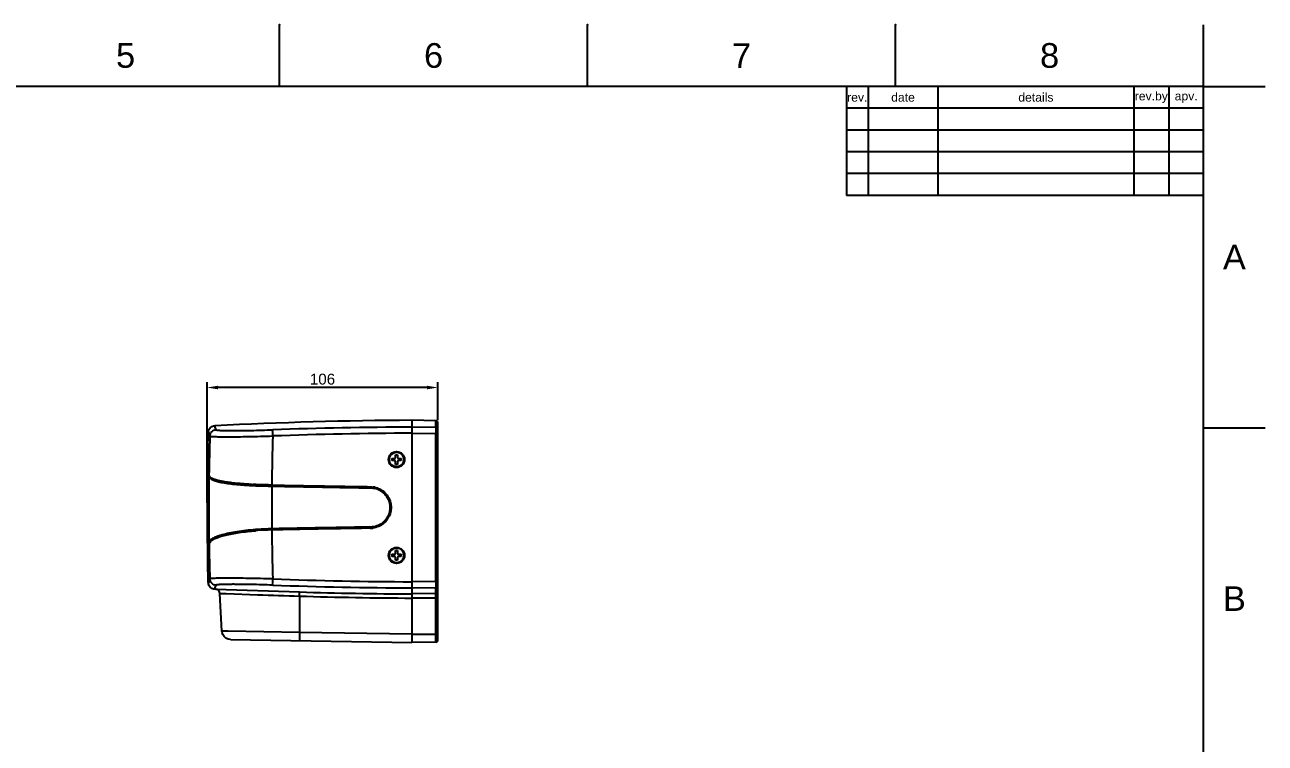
# Model space of a CAD drawing. Header units: millimetres. Extents: x 3440 to 4034, y 651 to 1071.
# Drawn here: x 3749.6 to 4034.4, y 906.6 to 1071.4 of the extents above; entities that cross this region are included whole.
import ezdxf

# ---------------------------------------------------------------- set-up
doc = ezdxf.new("R2010")
doc.units = ezdxf.units.MM
doc.header["$LTSCALE"] = 0.1
for name, color, linetype in [('DIM', 3, 'Continuous'), ('FORM', 7, 'Continuous'), ('MEMBER', 7, 'Continuous'), ('TEXT', 2, 'Continuous')]:
    doc.layers.add(name, color=color, linetype=linetype)
doc.styles.get("Standard").update_dxf_attribs({"font": 'arial.ttf'})
doc.dimstyles.new('ISO-25', dxfattribs={"dimtxt": 2.5, "dimasz": 2.5, "dimexe": 1.25, "dimexo": 0.625, "dimtad": 1, "dimtxsty": 'Standard', "dimcen": 2.5, "dimadec": 0, "dimazin": 0, "dimtfac": 1, "dimtmove": 0, "dimatfit": 3, "dimfxl": 1, "dimarcsym": 0})

# ---------------------------------------------------------------- blocks, each defined once
blk = doc.blocks.new('*D6')
at = {"layer": 'Defpoints', "color": 0, "transparency": 16777216}
for p in [(3791.48, 988.18), (3844.48, 980.06), (3791.48, 961.08)]:
    blk.add_point(p, dxfattribs=at)
at = {"layer": 'DIM', "color": 0, "lineweight": -2, "transparency": 16777216}
for p, q in [((3791.48, 961.71), (3791.48, 989.43)), ((3841.98, 988.18), (3793.98, 988.18)), ((3844.48, 980.69), (3844.48, 989.43))]:
    blk.add_line(p, q, dxfattribs=at)
at = {"layer": 'DIM', "color": 0, "transparency": 16777216}
for points in [[(3793.98, 988.6), (3793.98, 987.77), (3791.48, 988.18)], [(3841.98, 988.6), (3841.98, 987.77), (3844.48, 988.18)]]:
    blk.add_solid(points, dxfattribs=at)
at = {"layer": 'DIM', "color": 0, "transparency": 16777216, "insert": (3817.98, 990.09), "char_height": 2.5, "attachment_point": 5}
blk.add_mtext('106', dxfattribs=at)

msp = doc.modelspace()

# ---------------------------------------------------------------- linework, layer by layer
for p, q in [((3808.131, 1057.271), (3808.131, 1071.412)), ((3878.838, 1057.271), (3878.838, 1071.412)), ((3949.545, 1057.271), (3949.545, 1071.412)), ((4020.252, 1057.271), (4020.252, 1071.412)), ((4020.252, 1057.271), (3454.596, 1057.271)), ((4020.252, 665.554), (4020.252, 1057.271)), ((4020.252, 1057.271), (4034.394, 1057.271)), ((4020.252, 978.928), (4034.394, 978.928))]:
    msp.add_line(p, q)
for p in [(3808.131, 1071.412), (3878.838, 1071.412), (3949.545, 1071.412), (4020.252, 978.928)]:
    msp.add_point(p)
at = {"layer": 'FORM'}
for p, q in [((3938.252, 1057.271), (3938.252, 1032.271)), ((3943.252, 1057.271), (3943.252, 1032.271)), ((3959.252, 1057.271), (3959.252, 1032.271)), ((4004.252, 1057.271), (4004.252, 1032.271)), ((4012.252, 1057.271), (4012.252, 1032.271)), ((4020.252, 1052.271), (3938.252, 1052.271)), ((4020.252, 1047.271), (3938.252, 1047.271)), ((4020.252, 1042.271), (3938.252, 1042.271)), ((4020.252, 1037.271), (3938.252, 1037.271)), ((4020.252, 1032.271), (3938.252, 1032.271))]:
    msp.add_line(p, q, dxfattribs=at)
at = {"layer": 'MEMBER', "color": 7, "linetype": 'Continuous'}
for p, q in [((3838.479, 980.659), (3838.479, 929.659)), ((3843.988, 980.563), (3838.479, 980.659)), ((3843.988, 979.024), (3843.988, 980.563)), ((3844.479, 930.255), (3844.479, 980.063)), ((3791.654, 973.897), (3791.775, 977.867)), ((3791.779, 977.967), (3792.134, 977.053)), ((3793.241, 979.312), (3793.202, 979.413)), ((3793.559, 978.501), (3793.241, 979.312)), ((3843.988, 979.024), (3838.479, 979.116)), ((3838.479, 977.703), (3843.988, 977.611)), ((3843.988, 943.707), (3843.988, 977.611)), ((3791.658, 973.82), (3791.655, 973.91)), ((3791.648, 973.661), (3791.665, 973.66)), ((3791.648, 973.661), (3791.831, 969.494)), ((3791.664, 973.664), (3791.658, 973.82)), ((3791.674, 973.429), (3791.664, 973.664)), ((3791.841, 969.609), (3791.674, 973.429)), ((3833.879, 971.409), (3833.879, 971.909)), ((3833.879, 971.909), (3834.479, 971.909)), ((3834.479, 971.409), (3833.879, 971.409)), ((3834.729, 972.159), (3834.729, 972.759)), ((3834.729, 972.759), (3835.229, 972.759)), ((3834.729, 970.559), (3834.729, 971.159)), ((3835.229, 972.759), (3835.229, 972.159)), ((3835.229, 971.159), (3835.229, 970.559)), ((3835.479, 971.909), (3836.079, 971.909)), ((3836.079, 971.409), (3835.479, 971.409)), ((3836.079, 971.909), (3836.079, 971.409)), ((3791.831, 969.494), (3791.838, 969.325)), ((3791.849, 969.454), (3791.841, 969.609)), ((3835.229, 970.559), (3834.729, 970.559)), ((3791.906, 968.077), (3791.907, 968.063)), ((3791.928, 968.074), (3791.927, 968.089)), ((3801.581, 965.965), (3801.44, 965.973)), ((3801.499, 965.719), (3801.572, 965.715)), ((3801.579, 965.815), (3801.504, 965.819)), ((3801.676, 965.809), (3801.58, 965.815)), ((3801.979, 965.793), (3801.676, 965.809)), ((3806.342, 965.639), (3806.375, 965.639)), ((3806.542, 965.649), (3806.343, 965.653)), ((3806.375, 965.637), (3806.374, 965.555)), ((3806.542, 965.649), (3806.565, 965.635)), ((3809.868, 965.592), (3809.783, 965.58)), ((3827.944, 965.274), (3827.807, 965.265)), ((3829.585, 965.209), (3829.471, 965.217)), ((3832.847, 963.159), (3832.69, 963.162)), ((3832.876, 962.918), (3832.992, 962.922)), ((3832.957, 962.768), (3833.025, 962.764)), ((3832.16, 957.337), (3832.217, 957.392)), ((3832.848, 958.16), (3832.695, 958.157)), ((3832.993, 958.396), (3832.867, 958.401)), ((3833.026, 958.554), (3832.957, 958.551)), ((3802.846, 955.599), (3802.791, 955.595)), ((3802.853, 955.5), (3802.799, 955.496)), ((3802.853, 955.5), (3803.069, 955.517)), ((3803.069, 955.517), (3803.142, 955.522)), ((3806.341, 955.678), (3806.375, 955.679)), ((3806.342, 955.665), (3806.44, 955.667)), ((3806.374, 955.763), (3806.375, 955.679)), ((3806.375, 955.679), (3806.444, 955.68)), ((3806.44, 955.667), (3806.467, 955.681)), ((3806.444, 955.68), (3806.467, 955.681)), ((3809.766, 955.744), (3809.685, 955.743)), ((3809.766, 955.731), (3809.685, 955.743)), ((3829.484, 956.1), (3829.368, 956.096)), ((3791.913, 952.367), (3791.628, 948.506)), ((3791.665, 948.719), (3791.909, 952.019)), ((3791.909, 952.019), (3791.939, 952.409)), ((3791.914, 952.382), (3791.913, 952.37)), ((3791.913, 952.37), (3791.913, 952.367)), ((3791.936, 952.665), (3791.914, 952.382)), ((3792.052, 952.667), (3791.935, 952.665)), ((3791.939, 952.411), (3791.939, 952.423)), ((3791.65, 948.506), (3791.627, 948.506)), ((3791.633, 948.255), (3791.642, 948.388)), ((3791.775, 943.451), (3791.633, 948.256)), ((3791.642, 948.388), (3791.665, 948.719)), ((3833.879, 949.409), (3833.879, 949.909)), ((3833.879, 949.909), (3834.479, 949.909)), ((3834.479, 949.409), (3833.879, 949.409)), ((3834.729, 950.159), (3834.729, 950.759)), ((3834.729, 950.759), (3835.229, 950.759)), ((3834.729, 948.559), (3834.729, 949.159)), ((3835.229, 948.559), (3834.729, 948.559)), ((3835.229, 950.759), (3835.229, 950.159)), ((3835.229, 949.159), (3835.229, 948.559)), ((3835.479, 949.909), (3836.079, 949.909)), ((3836.079, 949.409), (3835.479, 949.409)), ((3836.079, 949.909), (3836.079, 949.409)), ((3792.134, 944.265), (3791.779, 943.351)), ((3793.202, 941.906), (3793.559, 942.817)), ((3843.988, 943.707), (3838.479, 943.615)), ((3844.479, 943.735), (3844.479, 943.736)), ((3793.479, 941.892), (3793.241, 941.904)), ((3793.478, 941.892), (3812.719, 941.271)), ((3794.427, 940.945), (3795.869, 940.894)), ((3794.882, 932.281), (3794.428, 940.945)), ((3795.869, 940.894), (3803.109, 940.641)), ((3812.707, 940.324), (3812.715, 932.004)), ((3838.479, 942.202), (3843.988, 942.294)), ((3843.988, 940.916), (3838.479, 940.82)), ((3843.988, 939.877), (3838.479, 939.872)), ((3843.988, 929.755), (3843.988, 942.294)), ((3796.323, 932.259), (3794.881, 932.281)), ((3812.715, 932.004), (3796.323, 932.259)), ((3812.709, 931.604), (3812.707, 931.413)), ((3838.479, 931.554), (3812.715, 932.004)), ((3838.479, 931.555), (3843.988, 931.56)), ((3796.844, 930.386), (3838.479, 929.659)), ((3843.988, 929.755), (3838.479, 929.659))]:
    msp.add_line(p, q, dxfattribs=at)
for points in [[(3791.778, 977.967), (3791.808, 978.218), (3791.955, 978.625), (3792.214, 978.973), (3792.561, 979.233), (3792.968, 979.383), (3793.202, 979.413)], [(3801.093, 965.842), (3799.508, 965.948), (3797.267, 966.159), (3795.361, 966.432), (3793.862, 966.764), (3792.794, 967.154), (3792.154, 967.601), (3791.928, 968.074)], [(3831.933, 964.183), (3831.757, 964.321), (3831.582, 964.446), (3831.376, 964.578), (3831.139, 964.711), (3830.88, 964.838), (3830.614, 964.948), (3830.356, 965.037), (3830.11, 965.106), (3829.942, 965.145)], [(3832.041, 957.229), (3832.059, 957.244), (3832.16, 957.337)], [(3791.939, 952.423), (3792.156, 952.891), (3792.762, 953.369), (3793.784, 953.848), (3795.218, 954.312), (3797.022, 954.737), (3799.143, 955.1), (3801.463, 955.38), (3802.636, 955.484)], [(3793.202, 941.905), (3792.968, 941.935), (3792.561, 942.085), (3792.214, 942.345), (3791.955, 942.693), (3791.808, 943.101), (3791.778, 943.351)], [(3794.427, 940.945), (3794.421, 941.012), (3794.367, 941.24), (3794.266, 941.438), (3794.132, 941.604), (3793.974, 941.731), (3793.804, 941.82), (3793.63, 941.872), (3793.478, 941.892)], [(3796.844, 930.386), (3796.318, 930.466), (3795.824, 930.687), (3795.405, 931.034), (3795.097, 931.477), (3794.922, 931.972), (3794.881, 932.281)]]:
    msp.add_lwpolyline(points, dxfattribs=at)
for centre, radius in [((3834.979, 971.659), 1.838), ((3834.979, 971.659), 1.688), ((3834.979, 949.659), 1.838), ((3834.979, 949.659), 1.688)]:
    msp.add_circle(centre, radius, dxfattribs=at)
for centre, radius, start, end in [((3843.479, -24.027), 1004.699, 90.28514, 92.866128), ((3843.979, 980.063), 0.5, 0, 89), ((4304.797, 960.662), 512.925, 178.16874, 179.17043), ((4350.002, 960.658), 543.686, 178.2707, 179.45762), ((3843.477, -73.529), 1052.657, 90.272022, 92.009604), ((3843.472, -71.226), 1048.941, 90.272717, 92.016456), ((3843.979, 978.525), 0.5, 0.03771, 89.03613), ((4291.479, 960.659), 500, 178.50998, 181.39277), ((3834.479, 972.159), 0.25, 270, 0), ((3834.479, 971.159), 0.25, 0, 90), ((3835.479, 972.159), 0.25, 180, 270), ((3835.479, 971.159), 0.25, 90, 180), ((4304.996, 960.659), 513.124, 179.19775, 180.89259), ((3831.463, 970.706), 39.643, 183.82201, 184.14043), ((3792.433, 968.135), 0.508, 184.10968, 186.36365), ((3806.946, 1069.056), 103.48, 266.74706, 266.98305), ((3806.92, 1068.549), 102.723, 266.74758, 266.94165), ((3806.906, 1066.382), 100.708, 266.69094, 266.92538), ((3807.326, 1076.319), 110.753, 267.02184, 267.22512), ((3807.283, 1073.445), 107.781, 266.96598, 267.17438), ((3807.334, 1076.396), 110.58, 267.01781, 267.22169), ((4350.003, 960.659), 543.687, 179.48406, 180.516), ((3809.921, 965.737), 3.582, 178.91215, 180.17439), ((3828.789, 959.564), 5.847, 78.36203, 81.93522), ((3829.057, 960.966), 4.271, 82.90814, 84.43556), ((3829.021, 960.613), 4.522, 76.89392, 78.40401), ((3829.006, 960.694), 4.548, 68.65446, 78.11585), ((3829.055, 960.751), 4.381, 49.88266, 76.91786), ((3828.97, 960.6), 4.648, 63.92635, 68.66893), ((3828.951, 960.561), 4.692, 53.35332, 63.9291), ((3829.011, 960.643), 4.59, 50.44996, 53.33498), ((3829.065, 960.767), 4.362, 44.90728, 49.84487), ((3829.062, 960.734), 4.487, 45.15807, 50.23139), ((3829.042, 960.682), 4.541, 48.96253, 50.44737), ((3829.058, 960.699), 4.517, 48.46612, 48.96167), ((3829.058, 960.752), 4.628, 46.00573, 50.11761), ((3829.059, 960.753), 4.627, 44.67678, 46.00255), ((3828.966, 960.722), 4.654, 296.25413, 305.30733), ((3828.977, 960.708), 4.637, 305.29279, 310.3482), ((3829.04, 960.572), 4.394, 311.02722, 315.48802), ((3829.001, 960.679), 4.599, 310.35414, 311.3812), ((3828.989, 960.632), 4.723, 310.90775, 312.05286), ((3828.982, 960.64), 4.733, 312.05351, 314.94932), ((3828.998, 960.637), 4.57, 314.76267, 315.35075), ((3828.979, 960.643), 4.737, 314.94901, 315.4922), ((3828.95, 960.663), 4.772, 315.56264, 332.14875), ((3807.44, 892.875), 62.892, 94.23891, 94.39071), ((3807.409, 893.636), 61.882, 94.22428, 94.42724), ((3807.391, 894.964), 60.706, 94.33836, 94.49285), ((3807.516, 891.844), 63.926, 93.93057, 94.18904), ((3807.421, 893.472), 62.046, 93.95392, 94.2243), ((3807.743, 889.074), 66.606, 91.20485, 94.20965), ((3807.794, 887.301), 68.477, 91.21894, 93.90245), ((3807.67, 889.524), 66.002, 91.15504, 93.9331), ((3809.895, 955.593), 3.556, 180.01819, 181.29313), ((4349.649, 960.653), 543.333, 180.54206, 181.72968), ((3833.379, -359.284), 1315.24, 91.032238, 91.172422), ((3828.359, 967.922), 11.776, 272.54574, 272.78032), ((3828.719, 962.527), 6.472, 271.98369, 276.79336), ((3827.954, 971.865), 15.832, 273.58419, 275.12576), ((3828.775, 961.874), 5.97, 271.65414, 277.00695), ((3828.869, 961.644), 5.57, 275.14396, 276.31755), ((3828.908, 961.311), 5.236, 276.28983, 280.21295), ((3828.954, 961.04), 4.961, 280.24416, 280.76428), ((3829.015, 960.741), 4.655, 280.71647, 285.92038), ((3829.102, 960.424), 4.327, 285.96708, 287.58879), ((3829.11, 960.395), 4.297, 287.59665, 289.81024), ((3829.057, 960.538), 4.45, 289.83574, 296.25283), ((4304.826, 960.657), 512.954, 180.92086, 181.83123), ((3834.479, 950.159), 0.25, 270, 0), ((3834.479, 949.159), 0.25, 0, 90), ((3835.479, 950.159), 0.25, 180, 270), ((3835.479, 949.159), 0.25, 90, 180), ((3843.474, 1992.676), 1049.072, 267.983653, 269.727175), ((3843.471, 1994.589), 1052.399, 267.990183, 269.728191), ((3843.979, 942.794), 0.5, 270.96146, 359.95914), ((3960.898, 5570.145), 4632.192, 268.047928, 268.16671), ((3843.201, 1944.387), 1004.526, 268.260426, 269.730657), ((3843.183, 1944.336), 1003.528, 268.26043, 269.731421), ((3843.979, 941.416), 0.5, 270.99595, 359.99613), ((3924.066, 930.163), 111.366, 179.05259, 179.25833), ((3843.979, 930.255), 0.5, 271, 360)]:
    msp.add_arc(centre, radius, start, end, dxfattribs=at)
for points, start_tangent, end_tangent in [([(3792.134, 977.053), (3792.247, 977.576), (3792.564, 978.055), (3793.038, 978.379), (3793.559, 978.501)], (0.0334127, 0.9994416), (0.9987299, 0.0503846)), ([(3792.134, 977.054), (3792.162, 977.034), (3792.223, 977.015), (3792.317, 976.997), (3792.445, 976.98), (3792.605, 976.965), (3792.799, 976.951), (3793.281, 976.927), (3793.887, 976.908), (3794.609, 976.895), (3795.45, 976.888), (3796.396, 976.886), (3797.433, 976.89), (3798.557, 976.899), (3801.04, 976.935), (3803.731, 976.991), (3806.563, 977.066)], (0.4627274, -0.8865006), (0.9995808, 0.0289509)), ([(3793.559, 978.501), (3793.583, 978.478), (3793.638, 978.455), (3793.722, 978.434), (3793.837, 978.414), (3794.156, 978.379), (3794.591, 978.349), (3795.138, 978.326), (3795.793, 978.309), (3796.549, 978.298), (3797.401, 978.294), (3798.341, 978.296), (3799.362, 978.305), (3801.597, 978.341), (3804.026, 978.4), (3806.563, 978.481)], (0.3633111, -0.9316679), (0.9993891, 0.0349489)), ([(3806.563, 977.066), (3806.549, 977.579), (3806.545, 977.825), (3806.544, 978.046), (3806.545, 978.227), (3806.549, 978.362), (3806.552, 978.41), (3806.555, 978.445), (3806.559, 978.469), (3806.563, 978.481)], (-0.0331174, 0.9994515), (0.5473956, 0.836874)), ([(3843.988, 979.024), (3843.989, 978.986), (3843.99, 978.898), (3843.99, 978.765), (3843.99, 978.591), (3843.99, 978.142), (3843.988, 977.611)], (0.0955238, -0.9954271), (-0.0047795, -0.9999886)), ([(3843.988, 977.611), (3844.176, 977.609), (3844.261, 977.606), (3844.336, 977.603), (3844.396, 977.598), (3844.442, 977.594), (3844.469, 977.588), (3844.477, 977.586), (3844.479, 977.583)], (0.9999995, -0.0009866), (0.0012663, -0.9999992)), ([(3791.838, 969.325), (3791.854, 969.003), (3791.906, 968.077)], (0.0470211, -0.9988939), (0.0663497, -0.9977964)), ([(3791.926, 968.098), (3791.905, 968.417), (3791.849, 969.454)], (-0.0713743, 0.9974496), (-0.0471562, 0.9988875)), ([(3791.923, 967.844), (3792.593, 967.098), (3792.949, 966.932), (3793.378, 966.776), (3793.879, 966.629), (3794.448, 966.491), (3795.084, 966.364), (3795.783, 966.246), (3797.354, 966.041), (3799.13, 965.874), (3801.074, 965.742)], (0.0723411, -0.9973799), (0.9983876, -0.0567648)), ([(3792.187, 967.634), (3792.006, 967.853), (3791.928, 968.079)], (-0.7353838, 0.6776509), (-0.1108233, 0.9938401)), ([(3801.093, 965.842), (3799.179, 965.974), (3797.429, 966.141), (3795.882, 966.346), (3794.568, 966.59), (3793.513, 966.874), (3793.09, 967.031), (3792.738, 967.197), (3792.461, 967.372), (3792.257, 967.554), (3792.128, 967.744), (3792.074, 967.94)], (-0.9983315, 0.0577427), (-0.0783742, 0.996924)), ([(3801.092, 965.992), (3797.889, 966.236), (3796.477, 966.399), (3795.235, 966.589), (3794.17, 966.808), (3793.297, 967.057), (3792.635, 967.332), (3792.187, 967.634)], (-0.9983884, 0.0567497), (-0.7353838, 0.6776509)), ([(3801.064, 965.748), (3798.171, 966), (3796.912, 966.165), (3795.801, 966.358)], (-0.9978664, 0.0652888), (-0.980482, 0.1966087)), ([(3801.965, 965.695), (3803.031, 965.648), (3806.337, 965.555)], (0.9988267, -0.0484278), (0.999839, -0.0179424)), ([(3806.343, 965.653), (3805.229, 965.676), (3801.97, 965.795)], (-0.9998366, 0.0180748), (-0.9987834, 0.0493125)), ([(3806.34, 965.805), (3805.228, 965.829), (3801.974, 965.945)], (-0.9998384, 0.0179775), (-0.9988238, 0.0484876)), ([(3801.98, 965.793), (3803.04, 965.741), (3806.342, 965.639)], (0.9985092, -0.0545841), (0.999814, -0.0192876)), ([(3806.337, 965.555), (3809.241, 965.503), (3812.145, 965.452), (3815.049, 965.401), (3817.954, 965.35), (3820.858, 965.301), (3822.311, 965.275), (3823.763, 965.249), (3825.216, 965.223), (3825.942, 965.211), (3826.668, 965.199), (3827.395, 965.187), (3828.121, 965.181), (3829.572, 965.104)], (0.999839, -0.0179426), (0.9911308, -0.13289)), ([(3806.34, 965.673), (3806.34, 965.683), (3806.339, 965.726)], (-0.0466109, 0.9989131), (-0.003499, 0.9999939)), ([(3806.34, 965.805), (3809.248, 965.753), (3812.156, 965.702), (3815.065, 965.65), (3817.974, 965.599), (3819.428, 965.574), (3820.883, 965.55), (3822.338, 965.527), (3823.793, 965.507), (3825.247, 965.487), (3826.702, 965.463), (3827.43, 965.449), (3828.157, 965.439), (3828.884, 965.42), (3829.61, 965.354)], (0.9998384, -0.0179776), (0.9899862, -0.141164)), ([(3806.343, 965.653), (3806.341, 965.658), (3806.34, 965.673)], (-0.9148427, 0.4038104), (-0.0466109, 0.9989131)), ([(3806.565, 965.635), (3806.47, 965.637), (3806.423, 965.638), (3806.375, 965.637)], (-0.9998403, 0.0178722), (-0.9998178, 0.0190861)), ([(3809.868, 965.589), (3806.542, 965.649)], (-0.9998417, 0.0177949), (-0.9998372, 0.0180446)), ([(3806.565, 965.635), (3809.782, 965.58)], (0.9998403, -0.0178722), (0.9998498, -0.0173302)), ([(3809.782, 965.58), (3814.287, 965.501), (3818.794, 965.422), (3823.3, 965.345), (3827.807, 965.265)], (0.9998498, -0.01733), (0.9998867, -0.0150538)), ([(3827.944, 965.279), (3826.811, 965.295), (3826.246, 965.307), (3825.682, 965.318), (3823.423, 965.356), (3821.163, 965.393), (3818.904, 965.432), (3814.386, 965.51), (3809.868, 965.589)], (-0.9999363, 0.0112869), (-0.9998417, 0.0177949)), ([(3827.807, 965.265), (3829.471, 965.217)], (0.9998867, -0.0150541), (0.9952876, -0.0969675)), ([(3829.585, 965.204), (3829.179, 965.246), (3828.564, 965.271), (3827.944, 965.279)], (-0.9910336, 0.1336131), (-0.9999363, 0.0112875)), ([(3829.572, 965.104), (3829.93, 965.044)], (0.9911308, -0.13289), (0.9795597, -0.2011538)), ([(3829.585, 965.209), (3830.831, 964.86), (3831.932, 964.183)], (0.9912262, -0.1321766), (0.7686995, -0.6396101)), ([(3829.969, 965.291), (3830.525, 965.142), (3831.059, 964.926), (3832.026, 964.304)], (0.9792608, -0.2026039), (0.767349, -0.6412297)), ([(3832.155, 963.847), (3832.711, 963.165), (3833.126, 962.389), (3833.387, 961.548), (3833.478, 960.673), (3833.393, 959.797), (3833.136, 958.955), (3832.726, 958.177), (3832.173, 957.492)], (0.7060352, -0.7081767), (-0.7011372, -0.7130264)), ([(3832.226, 963.915), (3832.797, 963.221), (3833.221, 962.428), (3833.487, 961.569), (3833.58, 960.675), (3833.493, 959.781), (3833.233, 958.92), (3832.815, 958.124), (3832.249, 957.425)], (0.7090964, -0.7051116), (-0.7027645, -0.7114226)), ([(3832.349, 964.006), (3833.176, 962.875)], (0.7031143, -0.7110768), (0.4651777, -0.8852173)), ([(3833.176, 962.875), (3833.587, 961.798), (3833.728, 960.654), (3833.584, 959.51), (3833.17, 958.434)], (0.4651777, -0.8852173), (-0.46691, -0.8843048)), ([(3831.924, 957.257), (3830.78, 956.539), (3830.138, 956.322), (3829.472, 956.202)], (-0.7544897, -0.6563119), (-0.9934022, -0.1146824)), ([(3832.216, 957.392), (3830.961, 956.511), (3830.239, 956.246), (3829.484, 956.1)], (-0.7100294, -0.704172), (-0.9929326, -0.1186795)), ([(3832.082, 957.063), (3831.51, 956.639), (3830.878, 956.31), (3829.504, 955.949)], (-0.7557668, -0.6548409), (-0.9924526, -0.1226292)), ([(3802.625, 955.583), (3800.393, 955.369), (3798.334, 955.086), (3796.498, 954.747), (3794.931, 954.362), (3794.259, 954.157), (3793.666, 953.947), (3793.157, 953.733), (3792.733, 953.516), (3792.397, 953.3), (3792.151, 953.085), (3791.997, 952.873), (3791.935, 952.665)], (-0.997065, -0.0765595), (-0.077433, -0.9969976)), ([(3802.636, 955.484), (3800.425, 955.268), (3798.401, 954.986), (3796.585, 954.645), (3795.043, 954.26), (3794.38, 954.056), (3793.795, 953.846), (3793.293, 953.633), (3792.877, 953.418), (3792.547, 953.202), (3792.304, 952.987), (3792.086, 952.569)], (-0.9969271, -0.0783353), (-0.0910435, -0.9958469)), ([(3792.196, 952.869), (3792.418, 953.056), (3792.705, 953.243), (3793.476, 953.614), (3794.501, 953.978), (3795.755, 954.323), (3797.224, 954.639), (3798.883, 954.919), (3802.632, 955.333)], (0.7120374, 0.7021415), (0.9970161, 0.0771941)), ([(3797.339, 954.801), (3799.8, 955.252), (3802.622, 955.58)], (0.9759084, 0.2181806), (0.9962622, 0.0863802)), ([(3803.143, 955.522), (3803.93, 955.577), (3806.341, 955.678)], (0.9970484, 0.076776), (0.999725, 0.0234487)), ([(3809.764, 955.833), (3806.337, 955.763)], (-0.9998103, -0.0194749), (-0.9997725, -0.0213303)), ([(3806.34, 955.645), (3806.339, 955.634), (3806.339, 955.592)], (-0.0442857, -0.9990189), (-0.0000918, -1)), ([(3806.342, 955.665), (3806.341, 955.66), (3806.34, 955.645)], (-0.9177776, -0.3970949), (-0.0442857, -0.9990189)), ([(3809.769, 955.583), (3806.34, 955.513)], (-0.9998088, -0.0195545), (-0.9997719, -0.0213572)), ([(3806.44, 955.667), (3809.766, 955.736)], (0.999769, 0.021491), (0.9998085, 0.0195701)), ([(3828.882, 956.157), (3827.687, 956.139), (3826.492, 956.124), (3825.297, 956.105), (3824.102, 956.085), (3822.907, 956.063), (3821.712, 956.042), (3819.322, 956.002), (3816.932, 955.963), (3814.543, 955.921), (3809.764, 955.833)], (-0.999012, -0.0444409), (-0.9998103, -0.0194749)), ([(3828.943, 956.063), (3827.746, 956.023), (3826.546, 956.023), (3825.346, 956.023), (3824.147, 956.007), (3822.949, 955.982), (3821.75, 955.957), (3819.353, 955.917), (3816.956, 955.878), (3814.559, 955.834), (3812.162, 955.79), (3809.766, 955.744)], (-0.9980211, -0.0628799), (-0.9998175, -0.0191027)), ([(3809.766, 955.736), (3814.56, 955.824), (3816.957, 955.866), (3819.355, 955.906), (3821.752, 955.945), (3822.951, 955.964), (3824.15, 955.982), (3825.349, 956.001), (3826.547, 956.022), (3827.146, 956.033), (3827.747, 956.044), (3828.347, 956.049), (3828.943, 956.058)], (0.9998085, 0.0195701), (0.9993597, 0.0357803)), ([(3828.948, 955.907), (3827.749, 955.883), (3826.55, 955.869), (3825.351, 955.85), (3824.152, 955.83), (3822.953, 955.812), (3821.755, 955.793), (3819.357, 955.754), (3814.563, 955.672), (3809.769, 955.583)], (-0.999722, -0.0235771), (-0.9998088, -0.0195545)), ([(3829.472, 956.202), (3828.93, 956.159)], (-0.9934022, -0.1146824), (-0.9988217, -0.0485308)), ([(3828.943, 956.058), (3828.942, 956.055), (3828.942, 956.047), (3828.942, 956.032), (3828.942, 956.013), (3828.944, 955.962), (3828.946, 955.907)], (-0.6746311, -0.738155), (0.0393209, -0.9992266)), ([(3791.939, 952.41), (3791.961, 952.522), (3792.196, 952.869)], (0.0789218, 0.9968808), (0.7120374, 0.7021415)), ([(3806.563, 944.253), (3803.731, 944.327), (3801.04, 944.383), (3798.557, 944.419), (3797.433, 944.429), (3796.396, 944.433), (3795.45, 944.431), (3794.609, 944.423), (3793.887, 944.41), (3793.281, 944.392), (3792.799, 944.367), (3792.605, 944.353), (3792.445, 944.338), (3792.317, 944.321), (3792.223, 944.304), (3792.162, 944.285), (3792.134, 944.265)], (-0.9995808, 0.0289509), (-0.4627268, -0.886501)), ([(3793.559, 942.817), (3793.038, 942.939), (3792.564, 943.264), (3792.247, 943.742), (3792.134, 944.265)], (-0.9987299, 0.0503846), (-0.0334127, 0.9994416)), ([(3806.563, 942.838), (3804.026, 942.918), (3801.597, 942.977), (3799.362, 943.013), (3798.341, 943.022), (3797.401, 943.025), (3796.549, 943.02), (3795.793, 943.01), (3795.138, 942.992), (3794.591, 942.969), (3794.156, 942.94), (3793.837, 942.904), (3793.722, 942.884), (3793.638, 942.863), (3793.583, 942.841), (3793.559, 942.817)], (-0.9993892, 0.0349465), (-0.3593933, -0.9331862)), ([(3806.563, 942.838), (3806.559, 942.85), (3806.555, 942.873), (3806.552, 942.909), (3806.549, 942.957), (3806.545, 943.091), (3806.544, 943.273), (3806.545, 943.493), (3806.549, 943.74), (3806.563, 944.253)], (-0.5473954, 0.8368741), (0.0331174, 0.9994515)), ([(3843.988, 943.707), (3844.176, 943.71), (3844.261, 943.712), (3844.336, 943.716), (3844.396, 943.72), (3844.442, 943.725), (3844.469, 943.73), (3844.477, 943.733), (3844.479, 943.735)], (1, -0.000128), (0.0005536, 0.9999998)), ([(3843.988, 943.707), (3843.99, 943.177), (3843.99, 942.728), (3843.99, 942.553), (3843.99, 942.42), (3843.989, 942.333), (3843.988, 942.294)], (0.0047761, -0.9999886), (-0.0955886, -0.9954209)), ([(3812.707, 940.324), (3812.712, 940.498), (3812.716, 940.674), (3812.72, 940.842), (3812.722, 940.991), (3812.723, 941.112), (3812.723, 941.161), (3812.723, 941.201), (3812.723, 941.231), (3812.722, 941.253), (3812.721, 941.266), (3812.719, 941.271)], (0.0294697, 0.9995657), (-0.7087931, 0.7054165)), ([(3844.479, 939.903), (3844.477, 939.901), (3844.469, 939.898), (3844.442, 939.893), (3844.396, 939.889), (3844.336, 939.885), (3844.261, 939.882), (3844.176, 939.879), (3843.988, 939.877)], (0, -1), (-0.9999996, -0.0009135)), ([(3812.707, 931.413), (3812.704, 931.138), (3812.703, 930.878), (3812.702, 930.646), (3812.703, 930.451), (3812.705, 930.298), (3812.707, 930.238), (3812.708, 930.19), (3812.71, 930.154), (3812.712, 930.129), (3812.715, 930.114), (3812.717, 930.109)], (-0.010983, -0.9999397), (0.999841, -0.0178294)), ([(3843.988, 931.56), (3844.176, 931.562), (3844.261, 931.564), (3844.336, 931.567), (3844.396, 931.571), (3844.442, 931.576), (3844.469, 931.581), (3844.477, 931.583), (3844.479, 931.586)], (0.9999996, 0.0009135), (0, 1))]:
    msp.add_spline(points, degree=3, dxfattribs=dict(at, start_tangent=start_tangent, end_tangent=end_tangent))

# ---------------------------------------------------------------- texts
at = {"char_height": 5.657, "attachment_point": 5}
for s, width, insert in [('5', 50, (3772.777, 1064.342)), ('6', 50, (3843.485, 1064.342)), ('7', 50, (3914.192, 1064.342)), ('8', 50, (3984.899, 1064.342)), ('A', 10, (4027.323, 1018.099)), ('B', 10, (4027.323, 939.756))]:
    msp.add_mtext_dynamic_manual_height_columns(s, width=width, gutter_width=12.5, heights=[0], dxfattribs=dict(at, insert=insert))
at = {"layer": 'TEXT', "char_height": 2, "attachment_point": 5}
for s, width, insert in [('rev.', 5, (3940.752, 1054.771)), ('date', 16, (3951.252, 1054.771)), ('details', 45, (3981.752, 1054.771)), ('rev.by', 8, (4008.252, 1054.771)), ('apv.', 8, (4016.252, 1054.771))]:
    msp.add_mtext_dynamic_manual_height_columns(s, width=width, gutter_width=12.5, heights=[0], dxfattribs=dict(at, insert=insert))

# ---------------------------------------------------------------- dimensions: what is measured, and where the dimension line sits
at = {"layer": 'DIM'}
dim = msp.add_linear_dim(base=(3791.479, 988.184), p1=(3844.479, 980.063), p2=(3791.479, 961.084), angle=180, text='106', dimstyle='ISO-25', dxfattribs=at)
dim.commit()
dim.dimension.update_dxf_attribs({"geometry": '*D6', "text_midpoint": (3817.979, 990.086)})

doc.saveas('drawing.dxf')
